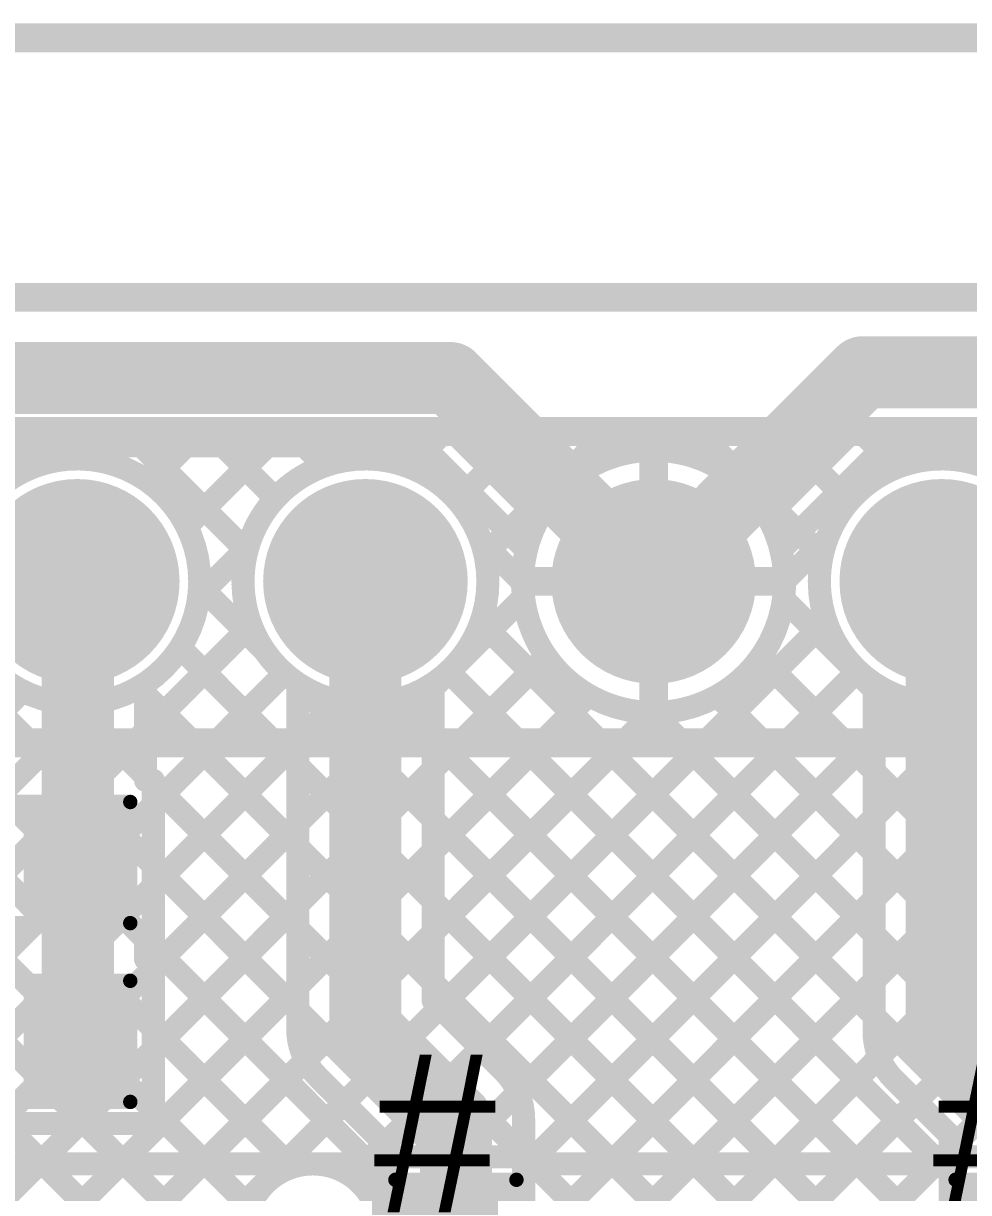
# Model space of a CAD drawing. Header units: millimetres. Extents: x -0.32 to 3.69, y -0.11 to 2.37.
# Drawn here: x 0.4749 to 0.8029, y 1.9445 to 2.35 of the extents above; entities that cross this region are included whole.
import ezdxf

# ---------------------------------------------------------------- set-up
doc = ezdxf.new("R2010")
doc.units = ezdxf.units.MM
doc.header["$MEASUREMENT"] = 0
for name, color, linetype in [('BottomLayer', 5, 'Continuous'), ('BottomSolder', 6, 'Continuous'), ('Mechanical1', 6, 'Continuous'), ('Mechanical2', 216, 'Continuous'), ('MultiLayer', 9, 'Continuous'), ('PadHoleLayer', 156, 'Continuous'), ('TopLayer', 1, 'Continuous'), ('TopOverlay', 2, 'Continuous'), ('TopPaste', 8, 'Continuous'), ('TopSolder', 216, 'Continuous')]:
    doc.layers.add(name, color=color, linetype=linetype)
doc.styles.add('Arial', font='', dxfattribs={"height": 0.2})
doc.styles.get('Arial').set_extended_font_data('Arial')

# ---------------------------------------------------------------- blocks, each defined once
blk = doc.blocks.new('R___0603_16')
at = {"layer": 'TopLayer'}
for points in [[(-0.015, 0.0175), (-0.015, -0.0175), (-0.045, -0.0175), (-0.045, 0.0175)], [(0.045, 0.0175), (0.045, -0.0175), (0.015, -0.0175), (0.015, 0.0175)]]:
    blk.add_hatch(color=1, dxfattribs=at).paths.add_polyline_path(points)
at = {"layer": 'TopPaste'}
for points in [[(-0.015, 0.0175), (-0.015, -0.0175), (-0.045, -0.0175), (-0.045, 0.0175)], [(0.045, 0.0175), (0.045, -0.0175), (0.015, -0.0175), (0.015, 0.0175)]]:
    blk.add_hatch(color=8, dxfattribs=at).paths.add_polyline_path(points)
at = {"layer": 'TopSolder'}
for points in [[(-0.011, 0.0215), (-0.011, -0.0215), (-0.049, -0.0215), (-0.049, 0.0215)], [(0.049, 0.0215), (0.049, -0.0215), (0.011, -0.0215), (0.011, 0.0215)]]:
    blk.add_hatch(color=216, dxfattribs=at).paths.add_polyline_path(points)
at = {"layer": 'TopOverlay', "const_width": 0.005}
for points in [[(-0.048, 0.021), (-0.048, -0.021)], [(-0.048, 0.021), (0.048, 0.021)], [(0.048, 0.021), (0.048, -0.021)], [(-0.048, -0.021), (0.048, -0.021)]]:
    blk.add_lwpolyline(points, dxfattribs=at)
at = {"layer": 'TopOverlay', "const_width": 0.0025}
for points in [[(-0.04925, 0.021, 1), (-0.04675, 0.021, 1)], [(-0.04925, 0.021, 1), (-0.04675, 0.021, 1)], [(0.04675, 0.021, 1), (0.04925, 0.021, 1)], [(0.04675, 0.021, 1), (0.04925, 0.021, 1)], [(-0.04925, -0.021, 1), (-0.04675, -0.021, 1)], [(-0.04925, -0.021, 1), (-0.04675, -0.021, 1)], [(0.04675, -0.021, 1), (0.04925, -0.021, 1)], [(0.04675, -0.021, 1), (0.04925, -0.021, 1)]]:
    blk.add_lwpolyline(points, format="xyb", close=True, dxfattribs=at)
blk = doc.blocks.new('R___0603_17')
at = {"layer": 'TopLayer'}
for points in [[(-0.015, 0.0175), (-0.015, -0.0175), (-0.045, -0.0175), (-0.045, 0.0175)], [(0.045, 0.0175), (0.045, -0.0175), (0.015, -0.0175), (0.015, 0.0175)]]:
    blk.add_hatch(color=1, dxfattribs=at).paths.add_polyline_path(points)
at = {"layer": 'TopPaste'}
for points in [[(-0.015, 0.0175), (-0.015, -0.0175), (-0.045, -0.0175), (-0.045, 0.0175)], [(0.045, 0.0175), (0.045, -0.0175), (0.015, -0.0175), (0.015, 0.0175)]]:
    blk.add_hatch(color=8, dxfattribs=at).paths.add_polyline_path(points)
at = {"layer": 'TopSolder'}
for points in [[(-0.011, 0.0215), (-0.011, -0.0215), (-0.049, -0.0215), (-0.049, 0.0215)], [(0.049, 0.0215), (0.049, -0.0215), (0.011, -0.0215), (0.011, 0.0215)]]:
    blk.add_hatch(color=216, dxfattribs=at).paths.add_polyline_path(points)
at = {"layer": 'TopOverlay', "const_width": 0.005}
for points in [[(-0.048, 0.021), (-0.048, -0.021)], [(-0.048, 0.021), (0.048, 0.021)], [(0.048, 0.021), (0.048, -0.021)], [(-0.048, -0.021), (0.048, -0.021)]]:
    blk.add_lwpolyline(points, dxfattribs=at)
at = {"layer": 'TopOverlay', "const_width": 0.0025}
for points in [[(-0.04925, 0.021, 1), (-0.04675, 0.021, 1)], [(-0.04925, 0.021, 1), (-0.04675, 0.021, 1)], [(0.04675, 0.021, 1), (0.04925, 0.021, 1)], [(0.04675, 0.021, 1), (0.04925, 0.021, 1)], [(-0.04925, -0.021, 1), (-0.04675, -0.021, 1)], [(-0.04925, -0.021, 1), (-0.04675, -0.021, 1)], [(0.04675, -0.021, 1), (0.04925, -0.021, 1)], [(0.04675, -0.021, 1), (0.04925, -0.021, 1)]]:
    blk.add_lwpolyline(points, format="xyb", close=True, dxfattribs=at)
blk = doc.blocks.new('R___0603_25')
at = {"layer": 'TopLayer'}
for points in [[(-0.015, 0.0175), (-0.015, -0.0175), (-0.045, -0.0175), (-0.045, 0.0175)], [(0.045, 0.0175), (0.045, -0.0175), (0.015, -0.0175), (0.015, 0.0175)]]:
    blk.add_hatch(color=1, dxfattribs=at).paths.add_polyline_path(points)
at = {"layer": 'TopPaste'}
for points in [[(-0.015, 0.0175), (-0.015, -0.0175), (-0.045, -0.0175), (-0.045, 0.0175)], [(0.045, 0.0175), (0.045, -0.0175), (0.015, -0.0175), (0.015, 0.0175)]]:
    blk.add_hatch(color=8, dxfattribs=at).paths.add_polyline_path(points)
at = {"layer": 'TopSolder'}
for points in [[(-0.011, 0.0215), (-0.011, -0.0215), (-0.049, -0.0215), (-0.049, 0.0215)], [(0.049, 0.0215), (0.049, -0.0215), (0.011, -0.0215), (0.011, 0.0215)]]:
    blk.add_hatch(color=216, dxfattribs=at).paths.add_polyline_path(points)
at = {"layer": 'TopOverlay', "const_width": 0.005}
for points in [[(-0.048, 0.021), (-0.048, -0.021)], [(0.048, 0.021), (-0.048, 0.021)], [(0.048, 0.021), (0.048, -0.021)], [(0.048, -0.021), (-0.048, -0.021)]]:
    blk.add_lwpolyline(points, dxfattribs=at)
at = {"layer": 'TopOverlay', "const_width": 0.0025}
for points in [[(-0.04925, 0.021, 1), (-0.04675, 0.021, 1)], [(-0.04925, 0.021, 1), (-0.04675, 0.021, 1)], [(0.04675, 0.021, 1), (0.04925, 0.021, 1)], [(0.04675, 0.021, 1), (0.04925, 0.021, 1)], [(-0.04925, -0.021, 1), (-0.04675, -0.021, 1)], [(-0.04925, -0.021, 1), (-0.04675, -0.021, 1)], [(0.04675, -0.021, 1), (0.04925, -0.021, 1)], [(0.04675, -0.021, 1), (0.04925, -0.021, 1)]]:
    blk.add_lwpolyline(points, format="xyb", close=True, dxfattribs=at)
blk = doc.blocks.new('R___0603_26')
at = {"layer": 'TopLayer'}
for points in [[(-0.015, 0.0175), (-0.015, -0.0175), (-0.045, -0.0175), (-0.045, 0.0175)], [(0.045, 0.0175), (0.045, -0.0175), (0.015, -0.0175), (0.015, 0.0175)]]:
    blk.add_hatch(color=1, dxfattribs=at).paths.add_polyline_path(points)
at = {"layer": 'TopPaste'}
for points in [[(-0.015, 0.0175), (-0.015, -0.0175), (-0.045, -0.0175), (-0.045, 0.0175)], [(0.045, 0.0175), (0.045, -0.0175), (0.015, -0.0175), (0.015, 0.0175)]]:
    blk.add_hatch(color=8, dxfattribs=at).paths.add_polyline_path(points)
at = {"layer": 'TopSolder'}
for points in [[(-0.011, 0.0215), (-0.011, -0.0215), (-0.049, -0.0215), (-0.049, 0.0215)], [(0.049, 0.0215), (0.049, -0.0215), (0.011, -0.0215), (0.011, 0.0215)]]:
    blk.add_hatch(color=216, dxfattribs=at).paths.add_polyline_path(points)
at = {"layer": 'TopOverlay', "const_width": 0.005}
for points in [[(-0.048, -0.021), (-0.048, 0.021)], [(-0.048, 0.021), (0.048, 0.021)], [(0.048, -0.021), (0.048, 0.021)], [(-0.048, -0.021), (0.048, -0.021)]]:
    blk.add_lwpolyline(points, dxfattribs=at)
at = {"layer": 'TopOverlay', "const_width": 0.0025}
for points in [[(-0.04925, 0.021, 1), (-0.04675, 0.021, 1)], [(-0.04925, 0.021, 1), (-0.04675, 0.021, 1)], [(0.04675, 0.021, 1), (0.04925, 0.021, 1)], [(0.04675, 0.021, 1), (0.04925, 0.021, 1)], [(-0.04925, -0.021, 1), (-0.04675, -0.021, 1)], [(-0.04925, -0.021, 1), (-0.04675, -0.021, 1)], [(0.04675, -0.021, 1), (0.04925, -0.021, 1)], [(0.04675, -0.021, 1), (0.04925, -0.021, 1)]]:
    blk.add_lwpolyline(points, format="xyb", close=True, dxfattribs=at)
blk = doc.blocks.new('PPPC161LFBN_RC__48')
at = {"layer": 'BottomLayer'}
h = blk.add_hatch(color=5, dxfattribs=at)
edge = h.paths.add_edge_path()
edge.add_arc((-0.55, 0), 0.0315, 0, 360)
h = blk.add_hatch(color=5, dxfattribs=at)
edge = h.paths.add_edge_path()
edge.add_arc((-0.45, 0), 0.0315, 0, 360)
h = blk.add_hatch(color=5, dxfattribs=at)
edge = h.paths.add_edge_path()
edge.add_arc((-0.35, 0), 0.0315, 0, 360)
h = blk.add_hatch(color=5, dxfattribs=at)
edge = h.paths.add_edge_path()
edge.add_arc((-0.25, 0), 0.0315, 0, 360)
at = {"layer": 'BottomSolder'}
h = blk.add_hatch(color=6, dxfattribs=at)
edge = h.paths.add_edge_path()
edge.add_arc((-0.55, 0), 0.0355, 0, 360)
h = blk.add_hatch(color=6, dxfattribs=at)
edge = h.paths.add_edge_path()
edge.add_arc((-0.45, 0), 0.0355, 0, 360)
h = blk.add_hatch(color=6, dxfattribs=at)
edge = h.paths.add_edge_path()
edge.add_arc((-0.35, 0), 0.0355, 0, 360)
h = blk.add_hatch(color=6, dxfattribs=at)
edge = h.paths.add_edge_path()
edge.add_arc((-0.25, 0), 0.0355, 0, 360)
at = {"layer": 'MultiLayer'}
h = blk.add_hatch(color=9, dxfattribs=at)
edge = h.paths.add_edge_path()
edge.add_arc((-0.55, 0), 0.0315, 0, 360)
h = blk.add_hatch(color=9, dxfattribs=at)
edge = h.paths.add_edge_path()
edge.add_arc((-0.45, 0), 0.0315, 0, 360)
h = blk.add_hatch(color=9, dxfattribs=at)
edge = h.paths.add_edge_path()
edge.add_arc((-0.35, 0), 0.0315, 0, 360)
h = blk.add_hatch(color=9, dxfattribs=at)
edge = h.paths.add_edge_path()
edge.add_arc((-0.25, 0), 0.0315, 0, 360)
at = {"layer": 'PadHoleLayer'}
h = blk.add_hatch(color=156, dxfattribs=at)
edge = h.paths.add_edge_path()
edge.add_arc((-0.55, 0), 0.01772, 0, 360)
h = blk.add_hatch(color=156, dxfattribs=at)
edge = h.paths.add_edge_path()
edge.add_arc((-0.45, 0), 0.01772, 0, 360)
h = blk.add_hatch(color=156, dxfattribs=at)
edge = h.paths.add_edge_path()
edge.add_arc((-0.35, 0), 0.01772, 0, 360)
h = blk.add_hatch(color=156, dxfattribs=at)
edge = h.paths.add_edge_path()
edge.add_arc((-0.25, 0), 0.01772, 0, 360)
at = {"layer": 'TopLayer'}
h = blk.add_hatch(color=1, dxfattribs=at)
edge = h.paths.add_edge_path()
edge.add_arc((-0.55, 0), 0.0315, 0, 360)
h = blk.add_hatch(color=1, dxfattribs=at)
edge = h.paths.add_edge_path()
edge.add_arc((-0.45, 0), 0.0315, 0, 360)
h = blk.add_hatch(color=1, dxfattribs=at)
edge = h.paths.add_edge_path()
edge.add_arc((-0.35, 0), 0.0315, 0, 360)
h = blk.add_hatch(color=1, dxfattribs=at)
edge = h.paths.add_edge_path()
edge.add_arc((-0.25, 0), 0.0315, 0, 360)
at = {"layer": 'TopSolder'}
h = blk.add_hatch(color=216, dxfattribs=at)
edge = h.paths.add_edge_path()
edge.add_arc((-0.55, 0), 0.0355, 0, 360)
h = blk.add_hatch(color=216, dxfattribs=at)
edge = h.paths.add_edge_path()
edge.add_arc((-0.45, 0), 0.0355, 0, 360)
h = blk.add_hatch(color=216, dxfattribs=at)
edge = h.paths.add_edge_path()
edge.add_arc((-0.35, 0), 0.0355, 0, 360)
h = blk.add_hatch(color=216, dxfattribs=at)
edge = h.paths.add_edge_path()
edge.add_arc((-0.25, 0), 0.0355, 0, 360)
at = {"layer": 'TopOverlay', "const_width": 0.01}
for points in [[(-0.801, 0.052), (0.005, 0.052)], [(-0.801, -0.056), (0.815, -0.056)]]:
    blk.add_lwpolyline(points, dxfattribs=at)

msp = doc.modelspace()

# ---------------------------------------------------------------- linework, layer by layer
at = {"layer": 'BottomLayer'}
for points, const_width in [([(0.09279, 2.208), (1.851, 2.208)], 0.008), ([(0.4354, 2.16417), (0.47923, 2.208)], 0.008), ([(0.48307, 2.208), (0.4921, 2.19897)], 0.008), ([(0.49825, 2.19874), (0.50751, 2.208)], 0.008), ([(0.51135, 2.208), (0.55241, 2.16695)], 0.008), ([(0.51863, 2.19084), (0.53579, 2.208)], 0.008), ([(0.5316, 2.17552), (0.56408, 2.208)], 0.008), ([(0.53964, 2.208), (0.56235, 2.18529)], 0.008), ([(0.56792, 2.208), (0.57938, 2.19655)], 0.008), ([(0.58164, 2.19728), (0.59236, 2.208)], 0.008), ([(0.59621, 2.208), (0.60758, 2.19663)], 0.008), ([(0.60882, 2.19618), (0.62065, 2.208)], 0.008), ([(0.62449, 2.208), (0.65385, 2.17864)], 0.008), ([(0.6255, 2.18457), (0.64893, 2.208)], 0.008), ([(0.63506, 2.16584), (0.67722, 2.208)], 0.008), ([(0.65278, 2.208), (0.66721, 2.19356)], 0.008), ([(0.68106, 2.208), (0.68748, 2.20158)], 0.008), ([(0.69916, 2.20166), (0.7055, 2.208)], 0.008), ([(0.70935, 2.208), (0.75203, 2.16532)], 0.008), ([(0.71961, 2.19383), (0.73379, 2.208)], 0.008), ([(0.73312, 2.17905), (0.76207, 2.208)], 0.008), ([(0.73763, 2.208), (0.7614, 2.18423)], 0.008), ([(0.76591, 2.208), (0.77792, 2.196)], 0.008), ([(0.77862, 2.19627), (0.79035, 2.208)], 0.008), ([(0.7942, 2.208), (0.80467, 2.19753)], 0.008), ([(0.6936, 2.1565), (0.6936, 2.198)], 0.01), ([(0.63373, 2.17048), (0.64811, 2.1561)], 0.008), ([(0.7391, 2.15674), (0.75383, 2.17148)], 0.008), ([(0.53579, 2.15143), (0.55282, 2.16846)], 0.008), ([(0.5936, 2.0014), (0.5936, 2.1565)], 0.025), ([(0.7936, 2.0004), (0.7936, 2.1565)], 0.025), ([(0.6521, 2.1565), (0.6936, 2.1565)], 0.01), ([(0.6936, 2.1565), (0.7351, 2.1565)], 0.01), ([(0.6936, 2.115), (0.6936, 2.1565)], 0.01), ([(0.53607, 2.155), (0.55844, 2.13263)], 0.008), ([(0.6171, 2.1196), (0.64844, 2.15094)], 0.008), ([(0.73868, 2.15038), (0.7701, 2.11896)], 0.008), ([(0.4171, 2.00445), (0.55392, 2.14128)], 0.008), ([(0.43415, 2.14378), (0.5701, 2.00783)], 0.008), ([(0.61944, 2.0088), (0.75339, 2.14275)], 0.008), ([(0.63365, 2.14228), (0.7701, 2.00582)], 0.008), ([(0.52932, 2.13347), (0.5701, 2.09269)], 0.008), ([(0.6171, 2.09131), (0.65627, 2.13049)], 0.008), ([(0.73066, 2.13011), (0.7701, 2.09068)], 0.008), ([(0.42342, 2.12623), (0.6015, 1.94815)], 0.008), ([(0.62239, 2.12525), (0.7965, 1.95114)], 0.008), ([(0.63358, 1.99466), (0.76448, 2.12555)], 0.008), ([(0.42508, 1.98415), (0.56553, 2.1246)], 0.008), ([(0.5701, 2.0014), (0.5701, 2.12109)], 0.008), ([(0.6171, 2.01113), (0.6171, 2.12109)], 0.008), ([(0.7701, 2.0004), (0.7701, 2.12109)], 0.008), ([(0.4171, 2.06102), (0.47458, 2.1185)], 0.008), ([(0.51482, 2.11968), (0.5701, 2.0644)], 0.008), ([(0.6171, 2.06303), (0.67105, 2.11698)], 0.008), ([(0.71574, 2.11675), (0.7701, 2.06239)], 0.008), ([(0.4171, 2.03274), (0.49867, 2.11431)], 0.008), ([(0.49219, 2.11403), (0.5701, 2.03612)], 0.008), ([(0.6171, 2.03475), (0.69336, 2.111)], 0.008), ([(0.6932, 2.11101), (0.7701, 2.03411)], 0.008), ([(0.4171, 2.10426), (0.56686, 1.9545)], 0.008), ([(0.43923, 1.97001), (0.5701, 2.10088)], 0.008), ([(0.6171, 2.10225), (0.7965, 1.92285)], 0.008), ([(0.64656, 1.97935), (0.7701, 2.10289)], 0.008), ([(0.4171, 2.07598), (0.53858, 1.9545)], 0.008), ([(0.45337, 1.95587), (0.5701, 2.0726)], 0.008), ([(0.6171, 2.07397), (0.79286, 1.89821)], 0.008), ([(0.6485, 1.95301), (0.7701, 2.07461)], 0.008), ([(0.4171, 2.0477), (0.5103, 1.9545)], 0.008), ([(0.48029, 1.9545), (0.5701, 2.04432)], 0.008), ([(0.6171, 2.04569), (0.77019, 1.8926)], 0.008), ([(0.6485, 1.92472), (0.7701, 2.04632)], 0.008), ([(0.4171, 2.01941), (0.48201, 1.9545)], 0.008), ([(0.50857, 1.9545), (0.5701, 2.01603)], 0.008), ([(0.6171, 2.0174), (0.75063, 1.88388)], 0.008), ([(0.65054, 1.89848), (0.7701, 2.01804)], 0.008), ([(0.6171, 2.01113), (0.6416, 1.98663)], 0.008), ([(0.5936, 2.0014), (0.625, 1.97)], 0.025), ([(0.7936, 2.0004), (0.82, 1.974)], 0.025), ([(0.65214, 1.8718), (0.77185, 1.9915)], 0.008), ([(0.53685, 1.9545), (0.57281, 1.99045)], 0.008), ([(0.577, 1.98477), (0.6015, 1.96027)], 0.008), ([(0.777, 1.98377), (0.7965, 1.96427)], 0.008), ([(0.56514, 1.9545), (0.5862, 1.97556)], 0.008), ([(0.625, 1.86937), (0.625, 1.97)], 0.025), ([(0.65214, 1.84351), (0.7847, 1.97607)], 0.008), ([(0.6485, 1.89848), (0.6485, 1.97)], 0.008), ([(0.7965, 1.89848), (0.7965, 1.96427)], 0.008), ([(0.58904, 1.95012), (0.60034, 1.96142)], 0.008), ([(0.6015, 1.89848), (0.6015, 1.96027)], 0.008), ([(0.66291, 1.826), (0.7965, 1.95959)], 0.008), ([(0.45473, 1.9545), (0.57537, 1.9545)], 0.008), ([(0.6485, 1.95772), (0.74815, 1.85807)], 0.008)]:
    msp.add_lwpolyline(points, dxfattribs=dict(at, const_width=const_width))
for points, const_width in [([(0.47723, 2.208, 1), (0.48123, 2.208, 1)], 0.004), ([(0.48107, 2.208, 1), (0.48507, 2.208, 1)], 0.004), ([(0.50551, 2.208, 1), (0.50951, 2.208, 1)], 0.004), ([(0.50935, 2.208, 1), (0.51335, 2.208, 1)], 0.004), ([(0.53379, 2.208, 1), (0.53779, 2.208, 1)], 0.004), ([(0.53764, 2.208, 1), (0.54164, 2.208, 1)], 0.004), ([(0.56208, 2.208, 1), (0.56608, 2.208, 1)], 0.004), ([(0.56592, 2.208, 1), (0.56992, 2.208, 1)], 0.004), ([(0.59036, 2.208, 1), (0.59436, 2.208, 1)], 0.004), ([(0.59421, 2.208, 1), (0.59821, 2.208, 1)], 0.004), ([(0.61865, 2.208, 1), (0.62265, 2.208, 1)], 0.004), ([(0.62249, 2.208, 1), (0.62649, 2.208, 1)], 0.004), ([(0.64693, 2.208, 1), (0.65093, 2.208, 1)], 0.004), ([(0.65078, 2.208, 1), (0.65478, 2.208, 1)], 0.004), ([(0.67522, 2.208, 1), (0.67922, 2.208, 1)], 0.004), ([(0.67906, 2.208, 1), (0.68306, 2.208, 1)], 0.004), ([(0.7035, 2.208, 1), (0.7075, 2.208, 1)], 0.004), ([(0.70735, 2.208, 1), (0.71135, 2.208, 1)], 0.004), ([(0.73179, 2.208, 1), (0.73579, 2.208, 1)], 0.004), ([(0.73563, 2.208, 1), (0.73963, 2.208, 1)], 0.004), ([(0.76007, 2.208, 1), (0.76407, 2.208, 1)], 0.004), ([(0.76391, 2.208, 1), (0.76791, 2.208, 1)], 0.004), ([(0.78835, 2.208, 1), (0.79235, 2.208, 1)], 0.004), ([(0.7922, 2.208, 1), (0.7962, 2.208, 1)], 0.004), ([(0.7391, 2.1565, 1), (0.6481, 2.1565, 1)], 0.008), ([(0.69716, 2.20166, 1), (0.70116, 2.20166, 1)], 0.004), ([(0.5361, 2.1565, 1), (0.4511, 2.1565, 1)], 0.008), ([(0.4901, 2.19897, 1), (0.4941, 2.19897, 1)], 0.004), ([(0.49625, 2.19874, 1), (0.50025, 2.19874, 1)], 0.004), ([(0.68548, 2.20158, 1), (0.68948, 2.20158, 1)], 0.004), ([(0.6911, 2.198, 1), (0.6961, 2.198, 1)], 0.005), ([(0.57738, 2.19655, 1), (0.58138, 2.19655, 1)], 0.004), ([(0.57964, 2.19728, 1), (0.58364, 2.19728, 1)], 0.004), ([(0.60558, 2.19663, 1), (0.60958, 2.19663, 1)], 0.004), ([(0.60682, 2.19618, 1), (0.61082, 2.19618, 1)], 0.004), ([(0.66521, 2.19356, 1), (0.66921, 2.19356, 1)], 0.004), ([(0.71761, 2.19383, 1), (0.72161, 2.19383, 1)], 0.004), ([(0.77592, 2.196, 1), (0.77992, 2.196, 1)], 0.004), ([(0.77662, 2.19627, 1), (0.78062, 2.19627, 1)], 0.004), ([(0.80267, 2.19753, 1), (0.80667, 2.19753, 1)], 0.004), ([(0.51663, 2.19084, 1), (0.52063, 2.19084, 1)], 0.004), ([(0.56035, 2.18529, 1), (0.56435, 2.18529, 1)], 0.004), ([(0.6235, 2.18457, 1), (0.6275, 2.18457, 1)], 0.004), ([(0.7594, 2.18423, 1), (0.7634, 2.18423, 1)], 0.004), ([(0.65185, 2.17864, 1), (0.65585, 2.17864, 1)], 0.004), ([(0.73112, 2.17905, 1), (0.73512, 2.17905, 1)], 0.004), ([(0.5296, 2.17552, 1), (0.5336, 2.17552, 1)], 0.004), ([(0.63173, 2.17048, 1), (0.63573, 2.17048, 1)], 0.004), ([(0.75183, 2.17148, 1), (0.75583, 2.17148, 1)], 0.004), ([(0.55041, 2.16695, 1), (0.55441, 2.16695, 1)], 0.004), ([(0.55082, 2.16846, 1), (0.55482, 2.16846, 1)], 0.004), ([(0.63306, 2.16584, 1), (0.63706, 2.16584, 1)], 0.004), ([(0.75003, 2.16532, 1), (0.75403, 2.16532, 1)], 0.004), ([(0.58735, 2.1565, 1), (0.59985, 2.1565, 1)], 0.0125), ([(0.78735, 2.1565, 1), (0.79985, 2.1565, 1)], 0.0125), ([(0.6496, 2.1565, 1), (0.6546, 2.1565, 1)], 0.005), ([(0.6911, 2.1565, 1), (0.6961, 2.1565, 1)], 0.005), ([(0.6911, 2.1565, 1), (0.6961, 2.1565, 1)], 0.005), ([(0.6911, 2.1565, 1), (0.6961, 2.1565, 1)], 0.005), ([(0.6911, 2.1565, 1), (0.6961, 2.1565, 1)], 0.005), ([(0.7326, 2.1565, 1), (0.7376, 2.1565, 1)], 0.005), ([(0.53407, 2.155, 1), (0.53807, 2.155, 1)], 0.004), ([(0.5341, 2.1565, 1), (0.5381, 2.1565, 1)], 0.004), ([(0.6341, 2.1565, 1), (0.6381, 2.1565, 1)], 0.004), ([(0.6341, 2.1565, 1), (0.6381, 2.1565, 1)], 0.004), ([(0.6461, 2.1565, 1), (0.6501, 2.1565, 1)], 0.004), ([(0.64611, 2.1561, 1), (0.65011, 2.1561, 1)], 0.004), ([(0.7371, 2.15674, 1), (0.7411, 2.15674, 1)], 0.004), ([(0.7371, 2.1565, 1), (0.7411, 2.1565, 1)], 0.004), ([(0.53379, 2.15143, 1), (0.53779, 2.15143, 1)], 0.004), ([(0.64644, 2.15094, 1), (0.65044, 2.15094, 1)], 0.004), ([(0.73668, 2.15038, 1), (0.74068, 2.15038, 1)], 0.004), ([(0.55192, 2.14128, 1), (0.55592, 2.14128, 1)], 0.004), ([(0.63165, 2.14228, 1), (0.63565, 2.14228, 1)], 0.004), ([(0.75139, 2.14275, 1), (0.75539, 2.14275, 1)], 0.004), ([(0.52732, 2.13347, 1), (0.53132, 2.13347, 1)], 0.004), ([(0.55644, 2.13263, 1), (0.56044, 2.13263, 1)], 0.004), ([(0.65427, 2.13049, 1), (0.65827, 2.13049, 1)], 0.004), ([(0.72866, 2.13011, 1), (0.73266, 2.13011, 1)], 0.004), ([(0.62039, 2.12525, 1), (0.62439, 2.12525, 1)], 0.004), ([(0.76248, 2.12555, 1), (0.76648, 2.12555, 1)], 0.004), ([(0.56353, 2.1246, 1), (0.56753, 2.1246, 1)], 0.004), ([(0.5681, 2.12109, 1), (0.5721, 2.12109, 1)], 0.004), ([(0.5681, 2.12109, 1), (0.5721, 2.12109, 1)], 0.004), ([(0.6151, 2.12109, 1), (0.6191, 2.12109, 1)], 0.004), ([(0.6151, 2.12109, 1), (0.6191, 2.12109, 1)], 0.004), ([(0.7681, 2.12109, 1), (0.7721, 2.12109, 1)], 0.004), ([(0.7681, 2.12109, 1), (0.7721, 2.12109, 1)], 0.004), ([(0.47258, 2.1185, 1), (0.47658, 2.1185, 1)], 0.004), ([(0.51282, 2.11968, 1), (0.51682, 2.11968, 1)], 0.004), ([(0.6151, 2.1196, 1), (0.6191, 2.1196, 1)], 0.004), ([(0.66905, 2.11698, 1), (0.67305, 2.11698, 1)], 0.004), ([(0.71374, 2.11675, 1), (0.71774, 2.11675, 1)], 0.004), ([(0.7681, 2.11896, 1), (0.7721, 2.11896, 1)], 0.004), ([(0.49019, 2.11403, 1), (0.49419, 2.11403, 1)], 0.004), ([(0.49667, 2.11431, 1), (0.50067, 2.11431, 1)], 0.004), ([(0.6911, 2.115, 1), (0.6961, 2.115, 1)], 0.005), ([(0.6912, 2.11101, 1), (0.6952, 2.11101, 1)], 0.004), ([(0.69136, 2.111, 1), (0.69536, 2.111, 1)], 0.004), ([(0.5681, 2.10088, 1), (0.5721, 2.10088, 1)], 0.004), ([(0.6151, 2.10225, 1), (0.6191, 2.10225, 1)], 0.004), ([(0.7681, 2.10289, 1), (0.7721, 2.10289, 1)], 0.004), ([(0.5681, 2.09269, 1), (0.5721, 2.09269, 1)], 0.004), ([(0.6151, 2.09131, 1), (0.6191, 2.09131, 1)], 0.004), ([(0.7681, 2.09068, 1), (0.7721, 2.09068, 1)], 0.004), ([(0.5681, 2.0726, 1), (0.5721, 2.0726, 1)], 0.004), ([(0.6151, 2.07397, 1), (0.6191, 2.07397, 1)], 0.004), ([(0.7681, 2.07461, 1), (0.7721, 2.07461, 1)], 0.004), ([(0.5681, 2.0644, 1), (0.5721, 2.0644, 1)], 0.004), ([(0.6151, 2.06303, 1), (0.6191, 2.06303, 1)], 0.004), ([(0.7681, 2.06239, 1), (0.7721, 2.06239, 1)], 0.004), ([(0.5681, 2.04432, 1), (0.5721, 2.04432, 1)], 0.004), ([(0.6151, 2.04569, 1), (0.6191, 2.04569, 1)], 0.004), ([(0.7681, 2.04632, 1), (0.7721, 2.04632, 1)], 0.004), ([(0.5681, 2.03612, 1), (0.5721, 2.03612, 1)], 0.004), ([(0.6151, 2.03475, 1), (0.6191, 2.03475, 1)], 0.004), ([(0.7681, 2.03411, 1), (0.7721, 2.03411, 1)], 0.004), ([(0.5681, 2.01603, 1), (0.5721, 2.01603, 1)], 0.004), ([(0.6151, 2.0174, 1), (0.6191, 2.0174, 1)], 0.004), ([(0.7681, 2.01804, 1), (0.7721, 2.01804, 1)], 0.004), ([(0.6151, 2.01113, 1), (0.6191, 2.01113, 1)], 0.004), ([(0.6151, 2.01113, 1), (0.6191, 2.01113, 1)], 0.004), ([(0.5681, 2.00783, 1), (0.5721, 2.00783, 1)], 0.004), ([(0.58735, 2.0014, 1), (0.59985, 2.0014, 1)], 0.0125), ([(0.58735, 2.0014, 1), (0.59985, 2.0014, 1)], 0.0125), ([(0.61744, 2.0088, 1), (0.62144, 2.0088, 1)], 0.004), ([(0.78735, 2.0004, 1), (0.79985, 2.0004, 1)], 0.0125), ([(0.78735, 2.0004, 1), (0.79985, 2.0004, 1)], 0.0125), ([(0.7681, 2.00582, 1), (0.7721, 2.00582, 1)], 0.004), ([(0.5681, 2.0014, 1), (0.5721, 2.0014, 1)], 0.004), ([(0.5681, 2.0014, 1), (0.5721, 2.0014, 1)], 0.004), ([(0.5681, 2.0014, 1), (0.5721, 2.0014, 1)], 0.004), ([(0.7681, 2.0004, 1), (0.7721, 2.0004, 1)], 0.004), ([(0.7681, 2.0004, 1), (0.7721, 2.0004, 1)], 0.004), ([(0.7681, 2.0004, 1), (0.7721, 2.0004, 1)], 0.004), ([(0.63158, 1.99466, 1), (0.63558, 1.99466, 1)], 0.004), ([(0.76985, 1.9915, 1), (0.77385, 1.9915, 1)], 0.004), ([(0.57081, 1.99045, 1), (0.57481, 1.99045, 1)], 0.004), ([(0.57498, 1.98478, 1), (0.57898, 1.98478, 1)], 0.004), ([(0.575, 1.98477, 1), (0.579, 1.98477, 1)], 0.004), ([(0.575, 1.98477, 1), (0.579, 1.98477, 1)], 0.004), ([(0.6396, 1.98663, 1), (0.6436, 1.98663, 1)], 0.004), ([(0.6396, 1.98663, 1), (0.6436, 1.98663, 1)], 0.004), ([(0.63962, 1.98662, 1), (0.64362, 1.98662, 1)], 0.004), ([(0.77498, 1.98378, 1), (0.77898, 1.98378, 1)], 0.004), ([(0.775, 1.98377, 1), (0.779, 1.98377, 1)], 0.004), ([(0.775, 1.98377, 1), (0.779, 1.98377, 1)], 0.004), ([(0.64456, 1.97935, 1), (0.64856, 1.97935, 1)], 0.004), ([(0.5842, 1.97556, 1), (0.5882, 1.97556, 1)], 0.004), ([(0.61875, 1.97, 1), (0.63125, 1.97, 1)], 0.0125), ([(0.61875, 1.97, 1), (0.63125, 1.97, 1)], 0.0125), ([(0.7827, 1.97607, 1), (0.7867, 1.97607, 1)], 0.004), ([(0.6465, 1.97, 1), (0.6505, 1.97, 1)], 0.004), ([(0.6465, 1.97, 1), (0.6505, 1.97, 1)], 0.004), ([(0.6465, 1.97, 1), (0.6505, 1.97, 1)], 0.004), ([(0.7945, 1.96427, 1), (0.7985, 1.96427, 1)], 0.004), ([(0.7945, 1.96427, 1), (0.7985, 1.96427, 1)], 0.004), ([(0.59834, 1.96142, 1), (0.60234, 1.96142, 1)], 0.004), ([(0.5995, 1.96027, 1), (0.6035, 1.96027, 1)], 0.004), ([(0.5995, 1.96027, 1), (0.6035, 1.96027, 1)], 0.004), ([(0.7945, 1.95959, 1), (0.7985, 1.95959, 1)], 0.004), ([(0.47829, 1.9545, 1), (0.48229, 1.9545, 1)], 0.004), ([(0.48001, 1.9545, 1), (0.48401, 1.9545, 1)], 0.004), ([(0.50657, 1.9545, 1), (0.51057, 1.9545, 1)], 0.004), ([(0.5083, 1.9545, 1), (0.5123, 1.9545, 1)], 0.004), ([(0.53485, 1.9545, 1), (0.53885, 1.9545, 1)], 0.004), ([(0.53658, 1.9545, 1), (0.54058, 1.9545, 1)], 0.004), ([(0.56314, 1.9545, 1), (0.56714, 1.9545, 1)], 0.004), ([(0.56486, 1.9545, 1), (0.56886, 1.9545, 1)], 0.004), ([(0.57337, 1.9545, 1), (0.57737, 1.9545, 1)], 0.004), ([(0.57337, 1.9545, 1), (0.57737, 1.9545, 1)], 0.004), ([(0.6465, 1.95772, 1), (0.6505, 1.95772, 1)], 0.004), ([(0.6465, 1.95301, 1), (0.6505, 1.95301, 1)], 0.004), ([(0.7945, 1.95114, 1), (0.7985, 1.95114, 1)], 0.004), ([(0.58704, 1.95012, 1), (0.59104, 1.95012, 1)], 0.004), ([(0.5995, 1.94815, 1), (0.6035, 1.94815, 1)], 0.004)]:
    msp.add_lwpolyline(points, format="xyb", close=True, dxfattribs=dict(at, const_width=const_width))
at = {"layer": 'BottomLayer', "const_width": 0.008}
for points in [[(0.5701, 2.12109, -1.671333), (0.6361, 2.1565)], [(0.7701, 2.12109, -1.671333), (0.8361, 2.1565)], [(0.6361, 2.1565, -0.25131), (0.6171, 2.12109)], [(0.57698, 1.98478, -0.198912), (0.5701, 2.0014)], [(0.577, 1.98477, -0.199188), (0.5701, 2.0014)], [(0.777, 1.98377, -0.199188), (0.7701, 2.0004)], [(0.77698, 1.98378, -0.198912), (0.7701, 2.0004)], [(0.6416, 1.98663, -0.199188), (0.6485, 1.97)], [(0.64162, 1.98662, -0.198912), (0.6485, 1.97)], [(0.57537, 1.9545, -0.414214), (0.59887, 1.931)]]:
    msp.add_lwpolyline(points, format="xyb", dxfattribs=at)
at = {"layer": 'Mechanical1', "const_width": 0.01}
msp.add_lwpolyline([(-0.1, 2.345), (1.56456, 2.345)], dxfattribs=at)
at = {"layer": 'Mechanical2', "const_width": 0.01}
msp.add_lwpolyline([(-0.1, 2.255), (3.325, 2.255)], dxfattribs=at)
at = {"layer": 'TopLayer'}
for points, const_width in [([(0.3641, 2.227), (0.6231, 2.227)], 0.025), ([(0.6231, 2.227), (0.6936, 2.1565)], 0.025), ([(0.6936, 2.1565), (0.7661, 2.229)], 0.025), ([(0.7661, 2.229), (1.7211, 2.229)], 0.025), ([(0.67533, 2.208), (0.71187, 2.208)], 0.008), ([(0.67533, 2.208), (0.68267, 2.20066)], 0.008), ([(0.68106, 2.208), (0.68748, 2.20158)], 0.008), ([(0.69916, 2.20166), (0.7055, 2.208)], 0.008), ([(0.70453, 2.20066), (0.71187, 2.208)], 0.008), ([(0.37383, 2.2035), (0.61337, 2.2035)], 0.008), ([(0.4354, 2.16417), (0.47473, 2.2035)], 0.008), ([(0.48757, 2.2035), (0.4921, 2.19897)], 0.008), ([(0.49825, 2.19874), (0.50301, 2.2035)], 0.008), ([(0.51585, 2.2035), (0.55241, 2.16695)], 0.008), ([(0.51863, 2.19084), (0.53129, 2.2035)], 0.008), ([(0.5316, 2.17552), (0.55958, 2.2035)], 0.008), ([(0.54414, 2.2035), (0.56235, 2.18529)], 0.008), ([(0.57242, 2.2035), (0.57938, 2.19655)], 0.008), ([(0.58164, 2.19728), (0.58786, 2.2035)], 0.008), ([(0.60071, 2.2035), (0.60758, 2.19663)], 0.008), ([(0.60882, 2.19618), (0.61476, 2.20211)], 0.008), ([(0.61337, 2.2035), (0.64944, 2.16743)], 0.008), ([(0.73776, 2.16743), (0.77583, 2.2055)], 0.008), ([(0.77212, 2.20179), (0.77792, 2.196)], 0.008), ([(0.77583, 2.2055), (1.71137, 2.2055)], 0.008), ([(0.77862, 2.19627), (0.78785, 2.2055)], 0.008), ([(0.7967, 2.2055), (0.80467, 2.19753)], 0.008), ([(0.6936, 2.1565), (0.6936, 2.198)], 0.01), ([(0.6255, 2.18457), (0.6289, 2.18797)], 0.008), ([(0.75798, 2.18765), (0.7614, 2.18423)], 0.008), ([(0.63506, 2.16584), (0.64304, 2.17382)], 0.008), ([(0.74384, 2.17351), (0.75203, 2.16532)], 0.008), ([(0.63373, 2.17048), (0.64811, 2.1561)], 0.008), ([(0.7391, 2.15674), (0.75383, 2.17148)], 0.008), ([(0.53579, 2.15143), (0.55282, 2.16846)], 0.008), ([(0.4936, 2.1565), (0.4938, 2.1563)], 0.025), ([(0.4938, 1.9972), (0.4938, 2.1563)], 0.025), ([(0.6521, 2.1565), (0.6936, 2.1565)], 0.01), ([(0.6936, 2.1565), (0.7351, 2.1565)], 0.01), ([(0.6936, 2.115), (0.6936, 2.1565)], 0.01), ([(0.53607, 2.155), (0.55844, 2.13263)], 0.008), ([(0.52, 2.0225), (0.64844, 2.15094)], 0.008), ([(0.73868, 2.15038), (0.93456, 1.9545)], 0.008), ([(0.4575, 1.84686), (0.75339, 2.14275)], 0.008), ([(0.5173, 2.10465), (0.55392, 2.14128)], 0.008), ([(0.63365, 2.14228), (0.81892, 1.957)], 0.008), ([(0.76313, 1.9545), (0.9529, 2.14427)], 0.008), ([(0.52932, 2.13347), (0.70829, 1.9545)], 0.008), ([(0.67828, 1.9545), (0.85764, 2.13386)], 0.008), ([(0.52, 1.99422), (0.65627, 2.13049)], 0.008), ([(0.73066, 2.13011), (0.90628, 1.9545)], 0.008), ([(0.59342, 1.9545), (0.76448, 2.12555)], 0.008), ([(0.62239, 2.12525), (0.7909, 1.95674)], 0.008), ([(0.79391, 1.957), (0.96346, 2.12654)], 0.008), ([(0.5173, 2.0875), (0.5173, 2.12123)], 0.008), ([(0.52, 2.07907), (0.56553, 2.1246)], 0.008), ([(0.56973, 2.12134), (0.73657, 1.9545)], 0.008), ([(0.4575, 1.90343), (0.67105, 2.11698)], 0.008), ([(0.5173, 2.1172), (0.68, 1.9545)], 0.008), ([(0.65249, 1.957), (0.81568, 2.12019)], 0.008), ([(0.70656, 1.9545), (0.87198, 2.11992)], 0.008), ([(0.71574, 2.11675), (0.87799, 1.9545)], 0.008), ([(0.52, 2.05078), (0.58426, 2.11504)], 0.008), ([(0.60405, 2.11531), (0.76485, 1.9545)], 0.008), ([(0.62421, 1.957), (0.78265, 2.11544)], 0.008), ([(0.73484, 1.9545), (0.89435, 2.11401)], 0.008), ([(0.80242, 2.11493), (0.96284, 1.9545)], 0.008), ([(0.4575, 1.87515), (0.69336, 2.111)], 0.008), ([(0.6932, 2.11101), (0.84721, 1.957)], 0.008), ([(0.52, 2.0305), (0.52, 2.0875)], 0.008), ([(0.52, 2.08622), (0.64922, 1.957)], 0.008), ([(0.52, 2.05793), (0.62093, 1.957)], 0.008), ([(0.5173, 2.0255), (0.5173, 2.0305)], 0.008), ([(0.51915, 2.0305), (0.59515, 1.9545)], 0.008), ([(0.52, 1.9685), (0.52, 2.0255)], 0.008), ([(0.4938, 1.9972), (0.494, 1.997)], 0.025), ([(0.52, 2.00136), (0.56804, 1.95333)], 0.008), ([(0.52, 1.97308), (0.55349, 1.93959)], 0.008), ([(0.4575, 1.93172), (0.49428, 1.9685)], 0.008), ([(0.468, 1.9685), (0.52, 1.9685)], 0.008), ([(0.46801, 1.9685), (0.55472, 1.88179)], 0.008), ([(0.4963, 1.9685), (0.5723, 1.8925)], 0.008), ([(0.57537, 1.9545), (0.5965, 1.9545)], 0.008), ([(0.5965, 1.957), (0.6535, 1.957)], 0.008), ([(0.6535, 1.9545), (0.7909, 1.9545)], 0.008), ([(0.7909, 1.957), (0.8479, 1.957)], 0.008)]:
    msp.add_lwpolyline(points, dxfattribs=dict(at, const_width=const_width))
for points, const_width in [([(0.61685, 2.227, 1), (0.62935, 2.227, 1)], 0.0125), ([(0.61685, 2.227, 1), (0.62935, 2.227, 1)], 0.0125), ([(0.75985, 2.229, 1), (0.77235, 2.229, 1)], 0.0125), ([(0.75985, 2.229, 1), (0.77235, 2.229, 1)], 0.0125), ([(0.67333, 2.208, 1), (0.67733, 2.208, 1)], 0.004), ([(0.67333, 2.208, 1), (0.67733, 2.208, 1)], 0.004), ([(0.67906, 2.208, 1), (0.68306, 2.208, 1)], 0.004), ([(0.7035, 2.208, 1), (0.7075, 2.208, 1)], 0.004), ([(0.70987, 2.208, 1), (0.71387, 2.208, 1)], 0.004), ([(0.70987, 2.208, 1), (0.71387, 2.208, 1)], 0.004), ([(0.47273, 2.2035, 1), (0.47673, 2.2035, 1)], 0.004), ([(0.48557, 2.2035, 1), (0.48957, 2.2035, 1)], 0.004), ([(0.50101, 2.2035, 1), (0.50501, 2.2035, 1)], 0.004), ([(0.51385, 2.2035, 1), (0.51785, 2.2035, 1)], 0.004), ([(0.52929, 2.2035, 1), (0.53329, 2.2035, 1)], 0.004), ([(0.54214, 2.2035, 1), (0.54614, 2.2035, 1)], 0.004), ([(0.55758, 2.2035, 1), (0.56158, 2.2035, 1)], 0.004), ([(0.57042, 2.2035, 1), (0.57442, 2.2035, 1)], 0.004), ([(0.58586, 2.2035, 1), (0.58986, 2.2035, 1)], 0.004), ([(0.59871, 2.2035, 1), (0.60271, 2.2035, 1)], 0.004), ([(0.61137, 2.2035, 1), (0.61537, 2.2035, 1)], 0.004), ([(0.61137, 2.2035, 1), (0.61537, 2.2035, 1)], 0.004), ([(0.61276, 2.20211, 1), (0.61676, 2.20211, 1)], 0.004), ([(0.69716, 2.20166, 1), (0.70116, 2.20166, 1)], 0.004), ([(0.77012, 2.20179, 1), (0.77412, 2.20179, 1)], 0.004), ([(0.77383, 2.2055, 1), (0.77783, 2.2055, 1)], 0.004), ([(0.77383, 2.2055, 1), (0.77783, 2.2055, 1)], 0.004), ([(0.78585, 2.2055, 1), (0.78985, 2.2055, 1)], 0.004), ([(0.7947, 2.2055, 1), (0.7987, 2.2055, 1)], 0.004), ([(0.4901, 2.19897, 1), (0.4941, 2.19897, 1)], 0.004), ([(0.49625, 2.19874, 1), (0.50025, 2.19874, 1)], 0.004), ([(0.6361, 2.1565, 1), (0.5511, 2.1565, 1)], 0.008), ([(0.68067, 2.20066, 1), (0.68467, 2.20066, 1)], 0.004), ([(0.68067, 2.20066, 1), (0.68467, 2.20066, 1)], 0.004), ([(0.68548, 2.20158, 1), (0.68948, 2.20158, 1)], 0.004), ([(0.6911, 2.198, 1), (0.6961, 2.198, 1)], 0.005), ([(0.70253, 2.20066, 1), (0.70653, 2.20066, 1)], 0.004), ([(0.70253, 2.20066, 1), (0.70653, 2.20066, 1)], 0.004), ([(0.8361, 2.1565, 1), (0.7511, 2.1565, 1)], 0.008), ([(0.57738, 2.19655, 1), (0.58138, 2.19655, 1)], 0.004), ([(0.57964, 2.19728, 1), (0.58364, 2.19728, 1)], 0.004), ([(0.60558, 2.19663, 1), (0.60958, 2.19663, 1)], 0.004), ([(0.60682, 2.19618, 1), (0.61082, 2.19618, 1)], 0.004), ([(0.77592, 2.196, 1), (0.77992, 2.196, 1)], 0.004), ([(0.77662, 2.19627, 1), (0.78062, 2.19627, 1)], 0.004), ([(0.80267, 2.19753, 1), (0.80667, 2.19753, 1)], 0.004), ([(0.51663, 2.19084, 1), (0.52063, 2.19084, 1)], 0.004), ([(0.6269, 2.18797, 1), (0.6309, 2.18797, 1)], 0.004), ([(0.75598, 2.18765, 1), (0.75998, 2.18765, 1)], 0.004), ([(0.56035, 2.18529, 1), (0.56435, 2.18529, 1)], 0.004), ([(0.6235, 2.18457, 1), (0.6275, 2.18457, 1)], 0.004), ([(0.7594, 2.18423, 1), (0.7634, 2.18423, 1)], 0.004), ([(0.5296, 2.17552, 1), (0.5336, 2.17552, 1)], 0.004), ([(0.64104, 2.17382, 1), (0.64504, 2.17382, 1)], 0.004), ([(0.74184, 2.17351, 1), (0.74584, 2.17351, 1)], 0.004), ([(0.63173, 2.17048, 1), (0.63573, 2.17048, 1)], 0.004), ([(0.75183, 2.17148, 1), (0.75583, 2.17148, 1)], 0.004), ([(0.55041, 2.16695, 1), (0.55441, 2.16695, 1)], 0.004), ([(0.55082, 2.16846, 1), (0.55482, 2.16846, 1)], 0.004), ([(0.63306, 2.16584, 1), (0.63706, 2.16584, 1)], 0.004), ([(0.64744, 2.16743, 1), (0.65144, 2.16743, 1)], 0.004), ([(0.64744, 2.16743, 1), (0.65144, 2.16743, 1)], 0.004), ([(0.73576, 2.16743, 1), (0.73976, 2.16743, 1)], 0.004), ([(0.73576, 2.16743, 1), (0.73976, 2.16743, 1)], 0.004), ([(0.75003, 2.16532, 1), (0.75403, 2.16532, 1)], 0.004), ([(0.48735, 2.1565, 1), (0.49985, 2.1565, 1)], 0.0125), ([(0.48755, 2.1563, 1), (0.50005, 2.1563, 1)], 0.0125), ([(0.48755, 2.1563, 1), (0.50005, 2.1563, 1)], 0.0125), ([(0.68735, 2.1565, 1), (0.69985, 2.1565, 1)], 0.0125), ([(0.68735, 2.1565, 1), (0.69985, 2.1565, 1)], 0.0125), ([(0.6496, 2.1565, 1), (0.6546, 2.1565, 1)], 0.005), ([(0.6911, 2.1565, 1), (0.6961, 2.1565, 1)], 0.005), ([(0.6911, 2.1565, 1), (0.6961, 2.1565, 1)], 0.005), ([(0.6911, 2.1565, 1), (0.6961, 2.1565, 1)], 0.005), ([(0.6911, 2.1565, 1), (0.6961, 2.1565, 1)], 0.005), ([(0.7326, 2.1565, 1), (0.7376, 2.1565, 1)], 0.005), ([(0.53407, 2.155, 1), (0.53807, 2.155, 1)], 0.004), ([(0.5341, 2.1565, 1), (0.5381, 2.1565, 1)], 0.004), ([(0.5341, 2.1565, 1), (0.5381, 2.1565, 1)], 0.004), ([(0.5491, 2.1565, 1), (0.5531, 2.1565, 1)], 0.004), ([(0.6341, 2.1565, 1), (0.6381, 2.1565, 1)], 0.004), ([(0.64611, 2.1561, 1), (0.65011, 2.1561, 1)], 0.004), ([(0.7371, 2.15674, 1), (0.7411, 2.15674, 1)], 0.004), ([(0.7371, 2.1565, 1), (0.7411, 2.1565, 1)], 0.004), ([(0.7371, 2.1565, 1), (0.7411, 2.1565, 1)], 0.004), ([(0.7491, 2.1565, 1), (0.7531, 2.1565, 1)], 0.004), ([(0.53379, 2.15143, 1), (0.53779, 2.15143, 1)], 0.004), ([(0.64644, 2.15094, 1), (0.65044, 2.15094, 1)], 0.004), ([(0.73668, 2.15038, 1), (0.74068, 2.15038, 1)], 0.004), ([(0.55192, 2.14128, 1), (0.55592, 2.14128, 1)], 0.004), ([(0.63165, 2.14228, 1), (0.63565, 2.14228, 1)], 0.004), ([(0.75139, 2.14275, 1), (0.75539, 2.14275, 1)], 0.004), ([(0.52732, 2.13347, 1), (0.53132, 2.13347, 1)], 0.004), ([(0.55644, 2.13263, 1), (0.56044, 2.13263, 1)], 0.004), ([(0.65427, 2.13049, 1), (0.65827, 2.13049, 1)], 0.004), ([(0.72866, 2.13011, 1), (0.73266, 2.13011, 1)], 0.004), ([(0.62039, 2.12525, 1), (0.62439, 2.12525, 1)], 0.004), ([(0.76248, 2.12555, 1), (0.76648, 2.12555, 1)], 0.004), ([(0.5153, 2.12123, 1), (0.5193, 2.12123, 1)], 0.004), ([(0.5153, 2.12123, 1), (0.5193, 2.12123, 1)], 0.004), ([(0.56353, 2.1246, 1), (0.56753, 2.1246, 1)], 0.004), ([(0.56773, 2.12134, 1), (0.57173, 2.12134, 1)], 0.004), ([(0.5153, 2.1172, 1), (0.5193, 2.1172, 1)], 0.004), ([(0.66905, 2.11698, 1), (0.67305, 2.11698, 1)], 0.004), ([(0.71374, 2.11675, 1), (0.71774, 2.11675, 1)], 0.004), ([(0.58226, 2.11504, 1), (0.58626, 2.11504, 1)], 0.004), ([(0.60205, 2.11531, 1), (0.60605, 2.11531, 1)], 0.004), ([(0.6911, 2.115, 1), (0.6961, 2.115, 1)], 0.005), ([(0.78065, 2.11544, 1), (0.78465, 2.11544, 1)], 0.004), ([(0.80042, 2.11493, 1), (0.80442, 2.11493, 1)], 0.004), ([(0.6912, 2.11101, 1), (0.6952, 2.11101, 1)], 0.004), ([(0.69136, 2.111, 1), (0.69536, 2.111, 1)], 0.004), ([(0.5153, 2.10465, 1), (0.5193, 2.10465, 1)], 0.004), ([(0.5153, 2.0875, 1), (0.5193, 2.0875, 1)], 0.004), ([(0.518, 2.0875, 1), (0.522, 2.0875, 1)], 0.004), ([(0.518, 2.08622, 1), (0.522, 2.08622, 1)], 0.004), ([(0.518, 2.07907, 1), (0.522, 2.07907, 1)], 0.004), ([(0.518, 2.05793, 1), (0.522, 2.05793, 1)], 0.004), ([(0.518, 2.05078, 1), (0.522, 2.05078, 1)], 0.004), ([(0.5153, 2.0305, 1), (0.5193, 2.0305, 1)], 0.004), ([(0.51715, 2.0305, 1), (0.52115, 2.0305, 1)], 0.004), ([(0.518, 2.0305, 1), (0.522, 2.0305, 1)], 0.004), ([(0.5153, 2.0255, 1), (0.5193, 2.0255, 1)], 0.004), ([(0.518, 2.0255, 1), (0.522, 2.0255, 1)], 0.004), ([(0.518, 2.0225, 1), (0.522, 2.0225, 1)], 0.004), ([(0.48755, 1.9972, 1), (0.50005, 1.9972, 1)], 0.0125), ([(0.48755, 1.9972, 1), (0.50005, 1.9972, 1)], 0.0125), ([(0.48775, 1.997, 1), (0.50025, 1.997, 1)], 0.0125), ([(0.518, 2.00136, 1), (0.522, 2.00136, 1)], 0.004), ([(0.518, 1.99422, 1), (0.522, 1.99422, 1)], 0.004), ([(0.518, 1.97308, 1), (0.522, 1.97308, 1)], 0.004), ([(0.49228, 1.9685, 1), (0.49628, 1.9685, 1)], 0.004), ([(0.4943, 1.9685, 1), (0.4983, 1.9685, 1)], 0.004), ([(0.518, 1.9685, 1), (0.522, 1.9685, 1)], 0.004), ([(0.518, 1.9685, 1), (0.522, 1.9685, 1)], 0.004), ([(0.57337, 1.9545, 1), (0.57737, 1.9545, 1)], 0.004), ([(0.57337, 1.9545, 1), (0.57737, 1.9545, 1)], 0.004), ([(0.59142, 1.9545, 1), (0.59542, 1.9545, 1)], 0.004), ([(0.59315, 1.9545, 1), (0.59715, 1.9545, 1)], 0.004), ([(0.5945, 1.957, 1), (0.5985, 1.957, 1)], 0.004), ([(0.5945, 1.9545, 1), (0.5985, 1.9545, 1)], 0.004), ([(0.61893, 1.957, 1), (0.62293, 1.957, 1)], 0.004), ([(0.62221, 1.957, 1), (0.62621, 1.957, 1)], 0.004), ([(0.64722, 1.957, 1), (0.65122, 1.957, 1)], 0.004), ([(0.65049, 1.957, 1), (0.65449, 1.957, 1)], 0.004), ([(0.6515, 1.957, 1), (0.6555, 1.957, 1)], 0.004), ([(0.6515, 1.9545, 1), (0.6555, 1.9545, 1)], 0.004), ([(0.67628, 1.9545, 1), (0.68028, 1.9545, 1)], 0.004), ([(0.678, 1.9545, 1), (0.682, 1.9545, 1)], 0.004), ([(0.70456, 1.9545, 1), (0.70856, 1.9545, 1)], 0.004), ([(0.70629, 1.9545, 1), (0.71029, 1.9545, 1)], 0.004), ([(0.73284, 1.9545, 1), (0.73684, 1.9545, 1)], 0.004), ([(0.73457, 1.9545, 1), (0.73857, 1.9545, 1)], 0.004), ([(0.76113, 1.9545, 1), (0.76513, 1.9545, 1)], 0.004), ([(0.76285, 1.9545, 1), (0.76685, 1.9545, 1)], 0.004), ([(0.7889, 1.957, 1), (0.7929, 1.957, 1)], 0.004), ([(0.7889, 1.95674, 1), (0.7929, 1.95674, 1)], 0.004), ([(0.7889, 1.9545, 1), (0.7929, 1.9545, 1)], 0.004), ([(0.79191, 1.957, 1), (0.79591, 1.957, 1)], 0.004), ([(0.56604, 1.95333, 1), (0.57004, 1.95333, 1)], 0.004)]:
    msp.add_lwpolyline(points, format="xyb", close=True, dxfattribs=dict(at, const_width=const_width))
at = {"layer": 'TopLayer', "const_width": 0.008}
for points in [[(0.68267, 2.20066, -0.121902), (0.70453, 2.20066)], [(0.4703, 2.12096, -1.676692), (0.5361, 2.1565)], [(0.7391, 2.1565, -1.129305), (0.64944, 2.16743)], [(0.73776, 2.16743, -0.060726), (0.7391, 2.1565)], [(0.5361, 2.1565, -0.249807), (0.5173, 2.12123)], [(0.57537, 1.9075, -1), (0.57537, 1.9545)]]:
    msp.add_lwpolyline(points, format="xyb", dxfattribs=at)

# ---------------------------------------------------------------- block references
for name, p in [('PPPC161LFBN_RC__48', (1.0436, 2.1565)), ('R___0603_26', (0.464, 2.059))]:
    msp.add_blockref(name, p)
for name, p, rotation in [('R___0603_25', (0.464, 1.997), 180), ('R___0603_17', (0.625, 1.901), 90), ('R___0603_16', (0.8194, 1.901), 90)]:
    msp.add_blockref(name, p, dxfattribs=dict(rotation=rotation))

# ---------------------------------------------------------------- texts
at = {"layer": 'TopOverlay', "style": 'Arial'}
for p in [(0.639, 1.99241), (0.833, 1.99241)]:
    msp.add_text('#', height=0.055, rotation=180, dxfattribs=at).set_placement(p)

doc.saveas('drawing.dxf')
